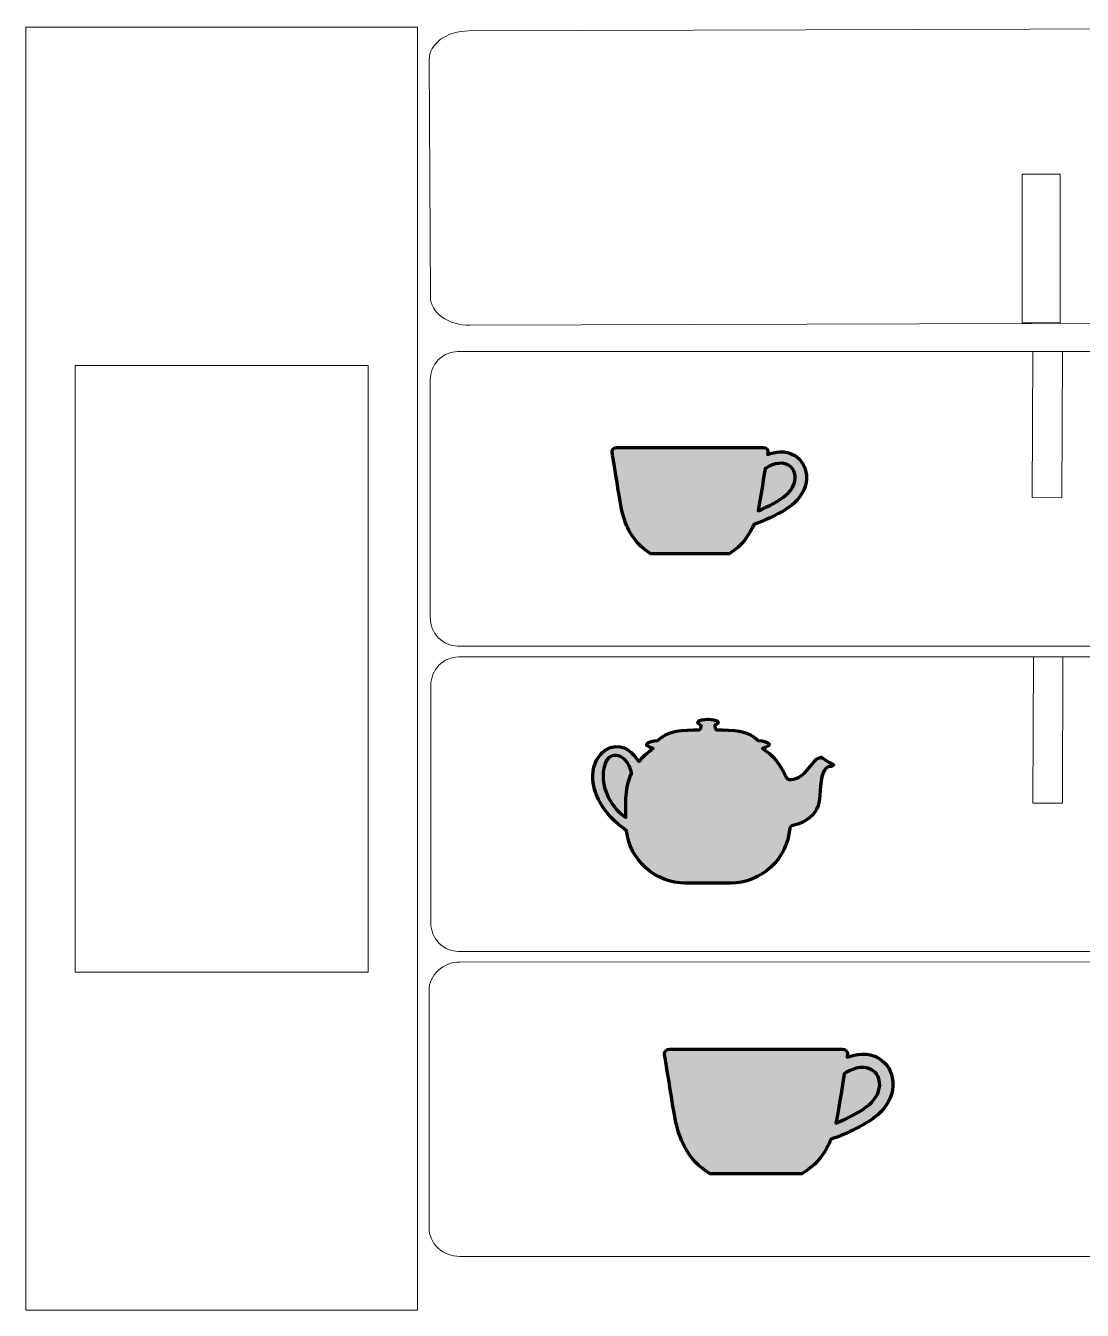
# Model space of a CAD drawing. Header units: millimetres. Extents: x -273 to -53, y 69 to 199.
# Drawn here: x -272.5 to -165.6, y 68.6 to 198.5 of the extents above; entities that cross this region are included whole.
import ezdxf

# ---------------------------------------------------------------- set-up
doc = ezdxf.new("R2010")
doc.units = ezdxf.units.MM
doc.header["$MEASUREMENT"] = 0
doc.layers.add('Calque_par_d_faut', color=7, linetype='Continuous')

msp = doc.modelspace()

# ---------------------------------------------------------------- hatches: boundary and pattern name
at = {"layer": 'Calque_par_d_faut', "true_color": 0x434242}
h = msp.add_hatch(color=250, dxfattribs=at)
edge = h.paths.add_edge_path()
edge.add_spline(control_points=[(-193.5051, 153.0601), (-193.5876, 153.901), (-193.9779, 154.6225), (-194.6913, 155.0388), (-195.6683, 155.6087), (-196.7102, 155.436), (-197.4496, 155.1381), (-197.4336, 155.2244), (-197.4183, 155.3046), (-197.4046, 155.3764), (-197.3565, 155.6232), (-197.5849, 155.8462), (-197.8843, 155.8462), (-197.8843, 155.8462), (-212.6978, 155.8462), (-212.6978, 155.8462), (-212.998, 155.8462), (-213.2264, 155.6232), (-213.1783, 155.3764), (-212.9125, 154.0187), (-212.3472, 149.9449), (-212.0684, 149.0145), (-211.8247, 148.2032), (-211.2427, 146.2717), (-209.2498, 145.1045), (-209.2498, 145.1045), (-201.3331, 145.1045), (-201.3331, 145.1045), (-199.9238, 145.9304), (-199.2195, 147.1387), (-198.8422, 148.0625), (-197.4214, 148.5764), (-195.7615, 149.3393), (-194.7945, 150.1905), (-193.8771, 150.9982), (-193.4065, 152.044), (-193.5051, 153.0601)], knot_values=[0, 0, 0, 0, 0.08333333, 0.08333333, 0.08333333, 0.16666667, 0.16666667, 0.16666667, 0.25, 0.25, 0.25, 0.33333333, 0.33333333, 0.33333333, 0.41666667, 0.41666667, 0.41666667, 0.5, 0.5, 0.5, 0.58333333, 0.58333333, 0.58333333, 0.66666667, 0.66666667, 0.66666667, 0.75, 0.75, 0.75, 0.83333333, 0.83333333, 0.83333333, 0.91666667, 0.91666667, 0.91666667, 1, 1, 1, 1], degree=3, periodic=1)
h = msp.add_hatch(color=250, dxfattribs=at)
edge = h.paths.add_edge_path()
edge.add_spline(control_points=[(-195.5484, 151.0474), (-196.2175, 150.4587), (-197.3274, 149.8994), (-198.4068, 149.4578), (-198.2028, 150.4124), (-197.9194, 152.2628), (-197.6857, 153.7234), (-197.2075, 154.0298), (-196.1824, 154.5484), (-195.3322, 154.0519), (-194.9388, 153.823), (-194.6875, 153.4213), (-194.6417, 152.9497), (-194.5791, 152.3032), (-194.909, 151.6098), (-195.5484, 151.0474)], knot_values=[0, 0, 0, 0, 0.2, 0.2, 0.2, 0.4, 0.4, 0.4, 0.6, 0.6, 0.6, 0.8, 0.8, 0.8, 1, 1, 1, 1], degree=3, periodic=1)
h = msp.add_hatch(color=250, dxfattribs=at)
edge = h.paths.add_edge_path()
edge.add_spline(control_points=[(-190.934, 123.8883), (-191.7909, 124.2743), (-191.8967, 124.5476), (-192.0782, 124.5006), (-192.3879, 124.4208), (-192.5987, 124.28), (-192.9056, 123.8617), (-194.0638, 122.2774), (-194.6796, 122.2658), (-195.2674, 122.2728), (-195.3753, 122.2738), (-195.4468, 122.329), (-195.5246, 122.451), (-195.561, 122.5081), (-195.5974, 122.5657), (-195.6339, 122.6234), (-196.1054, 123.7664), (-196.9174, 124.7326), (-197.9431, 125.3968), (-196.7016, 125.7296), (-197.37, 126.1219), (-198.3831, 126.2088), (-199.4131, 127.2625), (-200.9668, 127.2807), (-202.5954, 127.2779), (-202.7293, 127.3319), (-202.8303, 127.5939), (-202.7769, 127.7278), (-202.7233, 127.8623), (-202.401, 127.8511), (-202.4432, 128.0017), (-202.4432, 128.0017), (-202.4144, 128.3807), (-203.4743, 128.3548), (-204.534, 128.3807), (-204.5055, 128.0017), (-204.5055, 128.0017), (-204.5472, 127.8511), (-204.2248, 127.8623), (-204.1715, 127.7278), (-204.1181, 127.5939), (-204.2191, 127.3319), (-204.3533, 127.2779), (-205.9816, 127.2807), (-207.5351, 127.2625), (-208.5648, 126.2088), (-209.5786, 126.1219), (-210.2465, 125.7296), (-209.005, 125.3968), (-209.562, 125.0359), (-210.0559, 124.5868), (-210.4666, 124.0684), (-211.0262, 124.8587), (-211.9435, 125.9502), (-213.3217, 125.4906), (-214.8459, 124.9827), (-216.0084, 122.6231), (-214.2578, 119.6947), (-213.7489, 118.8436), (-212.8576, 117.8989), (-211.7244, 117.0821), (-211.3634, 114.091), (-208.817, 111.7731), (-205.7286, 111.7731), (-205.7286, 111.7731), (-201.2198, 111.7731), (-201.2198, 111.7731), (-198.0489, 111.7731), (-195.4489, 114.2167), (-195.1995, 117.3232), (-195.1385, 117.4527), (-195.0446, 117.5627), (-194.8821, 117.6006), (-193.4444, 117.9315), (-192.6751, 118.6522), (-192.3157, 119.628), (-192.0957, 120.2236), (-192.1826, 122.0089), (-191.8252, 122.9223), (-191.6837, 123.2863), (-191.4091, 123.5523), (-191.1849, 123.5596), (-190.8892, 123.5689), (-190.5711, 123.724), (-190.934, 123.8883)], knot_values=[0, 0, 0, 0, 0.03571429, 0.03571429, 0.03571429, 0.07142857, 0.07142857, 0.07142857, 0.10714286, 0.10714286, 0.10714286, 0.14285714, 0.14285714, 0.14285714, 0.17857143, 0.17857143, 0.17857143, 0.21428571, 0.21428571, 0.21428571, 0.25, 0.25, 0.25, 0.28571429, 0.28571429, 0.28571429, 0.32142857, 0.32142857, 0.32142857, 0.35714286, 0.35714286, 0.35714286, 0.39285714, 0.39285714, 0.39285714, 0.42857143, 0.42857143, 0.42857143, 0.46428571, 0.46428571, 0.46428571, 0.5, 0.5, 0.5, 0.53571429, 0.53571429, 0.53571429, 0.57142857, 0.57142857, 0.57142857, 0.60714286, 0.60714286, 0.60714286, 0.64285714, 0.64285714, 0.64285714, 0.67857143, 0.67857143, 0.67857143, 0.71428571, 0.71428571, 0.71428571, 0.75, 0.75, 0.75, 0.78571429, 0.78571429, 0.78571429, 0.82142857, 0.82142857, 0.82142857, 0.85714286, 0.85714286, 0.85714286, 0.89285714, 0.89285714, 0.89285714, 0.92857143, 0.92857143, 0.92857143, 0.96428571, 0.96428571, 0.96428571, 1, 1, 1, 1], degree=3, periodic=1)
h = msp.add_hatch(color=250, dxfattribs=at)
edge = h.paths.add_edge_path()
edge.add_spline(control_points=[(-214.0154, 123.3928), (-213.7477, 124.8986), (-212.7858, 124.8096), (-212.3257, 124.5854), (-211.7829, 124.322), (-211.2797, 123.5603), (-211.2137, 122.8531), (-211.5698, 122.0832), (-211.7687, 121.2258), (-211.7687, 120.322), (-211.7687, 120.322), (-211.7687, 118.4104), (-211.7687, 118.4104), (-213.0756, 119.2325), (-214.4023, 121.2302), (-214.0154, 123.3928)], knot_values=[0, 0, 0, 0, 0.2, 0.2, 0.2, 0.4, 0.4, 0.4, 0.6, 0.6, 0.6, 0.8, 0.8, 0.8, 1, 1, 1, 1], degree=3, periodic=1)
h = msp.add_hatch(color=250, dxfattribs=at)
edge = h.paths.add_edge_path()
edge.add_spline(control_points=[(-184.7618, 91.7141), (-184.8587, 92.702), (-185.3173, 93.5498), (-186.1556, 94.0389), (-187.3034, 94.7084), (-188.5275, 94.5055), (-189.3962, 94.1555), (-189.3774, 94.2569), (-189.3594, 94.3512), (-189.3433, 94.4355), (-189.2868, 94.7254), (-189.5551, 94.9875), (-189.9069, 94.9875), (-189.9069, 94.9875), (-207.3111, 94.9875), (-207.3111, 94.9875), (-207.6638, 94.9875), (-207.9321, 94.7254), (-207.8756, 94.4355), (-207.5633, 92.8403), (-206.8992, 88.054), (-206.5716, 86.961), (-206.2853, 86.0078), (-205.6015, 83.7385), (-203.26, 82.3672), (-203.26, 82.3672), (-193.9589, 82.3672), (-193.9589, 82.3672), (-192.3031, 83.3375), (-191.4756, 84.7572), (-191.0323, 85.8426), (-189.363, 86.4463), (-187.4129, 87.3425), (-186.2767, 88.3427), (-185.1989, 89.2916), (-184.646, 90.5203), (-184.7618, 91.7141)], knot_values=[0, 0, 0, 0, 0.08333333, 0.08333333, 0.08333333, 0.16666667, 0.16666667, 0.16666667, 0.25, 0.25, 0.25, 0.33333333, 0.33333333, 0.33333333, 0.41666667, 0.41666667, 0.41666667, 0.5, 0.5, 0.5, 0.58333333, 0.58333333, 0.58333333, 0.66666667, 0.66666667, 0.66666667, 0.75, 0.75, 0.75, 0.83333333, 0.83333333, 0.83333333, 0.91666667, 0.91666667, 0.91666667, 1, 1, 1, 1], degree=3, periodic=1)
h = msp.add_hatch(color=250, dxfattribs=at)
edge = h.paths.add_edge_path()
edge.add_spline(control_points=[(-187.1625, 89.3494), (-187.9487, 88.6578), (-189.2527, 88.0006), (-190.5207, 87.4818), (-190.2811, 88.6034), (-189.9482, 90.7774), (-189.6735, 92.4934), (-189.1117, 92.8533), (-187.9074, 93.4627), (-186.9085, 92.8794), (-186.4463, 92.6104), (-186.1511, 92.1384), (-186.0972, 91.5844), (-186.0236, 90.8248), (-186.4113, 90.0101), (-187.1625, 89.3494)], knot_values=[0, 0, 0, 0, 0.2, 0.2, 0.2, 0.4, 0.4, 0.4, 0.6, 0.6, 0.6, 0.8, 0.8, 0.8, 1, 1, 1, 1], degree=3, periodic=1)

# ---------------------------------------------------------------- linework, layer by layer
at = {"layer": 'Calque_par_d_faut', "color": 242, "lineweight": 9}
for points, knots in [([(-232.8694, 198.3674), (-232.8694, 198.3674), (-232.8694, 68.5518), (-232.8694, 68.5518), (-232.8694, 68.5518), (-272.5307, 68.5518), (-272.5307, 68.5518), (-272.5307, 68.5518), (-272.5307, 198.3674), (-272.5307, 198.3674), (-272.5307, 198.3674), (-232.8694, 198.3674), (-232.8694, 198.3674)], [0, 0, 0, 0, 0.25, 0.25, 0.25, 0.5, 0.5, 0.5, 0.75, 0.75, 0.75, 1, 1, 1, 1]), ([(-227.5528, 168.2153), (-228.6138, 168.2116), (-229.6331, 168.5116), (-230.3864, 169.0493), (-231.1397, 169.587), (-231.5653, 170.322), (-231.5699, 171.0861), (-231.5699, 171.0861), (-231.687, 195.1117), (-231.687, 195.1117), (-231.6914, 195.8759), (-231.2741, 196.6102), (-230.527, 197.1532), (-229.7799, 197.6962), (-228.759, 198.0033), (-227.6981, 198.007), (-227.6981, 198.007), (-57.2386, 198.5295), (-57.2386, 198.5295), (-56.1776, 198.5333), (-55.1583, 198.2334), (-54.405, 197.6957), (-53.6516, 197.158), (-53.226, 196.4229), (-53.2216, 195.6587), (-53.2216, 195.6587), (-53.1045, 171.6332), (-53.1045, 171.6332), (-53.1, 170.8691), (-53.5173, 170.1347), (-54.2644, 169.5918), (-55.0115, 169.0488), (-56.0324, 168.7416), (-57.0934, 168.7379), (-57.0934, 168.7379), (-227.5528, 168.2153), (-227.5528, 168.2153), (-227.5528, 168.2153), (-227.5528, 168.2153), (-227.5528, 168.2153)], [0, 0, 0, 0, 0.07692308, 0.07692308, 0.07692308, 0.15384615, 0.15384615, 0.15384615, 0.23076923, 0.23076923, 0.23076923, 0.30769231, 0.30769231, 0.30769231, 0.38461538, 0.38461538, 0.38461538, 0.46153846, 0.46153846, 0.46153846, 0.53846154, 0.53846154, 0.53846154, 0.61538462, 0.61538462, 0.61538462, 0.69230769, 0.69230769, 0.69230769, 0.76923077, 0.76923077, 0.76923077, 0.84615385, 0.84615385, 0.84615385, 0.92307692, 0.92307692, 0.92307692, 1, 1, 1, 1]), ([(-167.8264, 183.4969), (-167.8264, 183.4969), (-167.8379, 168.4573), (-167.8379, 168.4573), (-167.8379, 168.4573), (-171.6836, 168.4759), (-171.6836, 168.4759), (-171.6836, 168.4759), (-171.6721, 183.5156), (-171.6721, 183.5156), (-171.6721, 183.5156), (-167.8264, 183.4969), (-167.8264, 183.4969), (-167.8264, 183.4969), (-167.8264, 183.4969), (-167.8264, 183.4969)], [0, 0, 0, 0, 0.2, 0.2, 0.2, 0.4, 0.4, 0.4, 0.6, 0.6, 0.6, 0.8, 0.8, 0.8, 1, 1, 1, 1]), ([(-228.7841, 135.7664), (-229.5267, 135.7659), (-230.239, 136.069), (-230.7644, 136.609), (-231.2898, 137.149), (-231.5851, 137.8853), (-231.5857, 138.6494), (-231.5857, 138.6494), (-231.5857, 162.6751), (-231.5857, 162.6751), (-231.5862, 163.4394), (-231.2916, 164.1724), (-230.7669, 164.7131), (-230.2422, 165.2538), (-229.5267, 165.5578), (-228.7841, 165.5582), (-228.7841, 165.5582), (-109.4844, 165.5582), (-109.4844, 165.5582), (-108.7418, 165.5587), (-108.0294, 165.2557), (-107.504, 164.7157), (-106.9787, 164.1757), (-106.6833, 163.4394), (-106.6828, 162.6751), (-106.6828, 162.6751), (-106.6828, 138.6494), (-106.6828, 138.6494), (-106.6823, 137.8853), (-106.9768, 137.1523), (-107.5015, 136.6116), (-108.0263, 136.0709), (-108.7418, 135.7668), (-109.4844, 135.7664), (-109.4844, 135.7664), (-228.7841, 135.7664), (-228.7841, 135.7664), (-228.7841, 135.7664), (-228.7841, 135.7664), (-228.7841, 135.7664)], [0, 0, 0, 0, 0.07692308, 0.07692308, 0.07692308, 0.15384615, 0.15384615, 0.15384615, 0.23076923, 0.23076923, 0.23076923, 0.30769231, 0.30769231, 0.30769231, 0.38461538, 0.38461538, 0.38461538, 0.46153846, 0.46153846, 0.46153846, 0.53846154, 0.53846154, 0.53846154, 0.61538462, 0.61538462, 0.61538462, 0.69230769, 0.69230769, 0.69230769, 0.76923077, 0.76923077, 0.76923077, 0.84615385, 0.84615385, 0.84615385, 0.92307692, 0.92307692, 0.92307692, 1, 1, 1, 1]), ([(-170.6677, 150.7783), (-170.6677, 150.7783), (-170.6008, 165.5584), (-170.6008, 165.5584), (-170.6008, 165.5584), (-167.6008, 165.5287), (-167.6008, 165.5287), (-167.6008, 165.5287), (-167.6677, 150.7486), (-167.6677, 150.7486), (-167.6677, 150.7486), (-170.6677, 150.7783), (-170.6677, 150.7783), (-170.6677, 150.7783), (-170.6677, 150.7783), (-170.6677, 150.7783)], [0, 0, 0, 0, 0.2, 0.2, 0.2, 0.4, 0.4, 0.4, 0.6, 0.6, 0.6, 0.8, 0.8, 0.8, 1, 1, 1, 1]), ([(-267.52, 102.7754), (-267.52, 102.7754), (-267.52, 164.1438), (-267.52, 164.1438), (-267.52, 164.1438), (-237.88, 164.1438), (-237.88, 164.1438), (-237.88, 164.1438), (-237.88, 102.7754), (-237.88, 102.7754), (-237.88, 102.7754), (-267.52, 102.7754), (-267.52, 102.7754)], [0, 0, 0, 0, 0.25, 0.25, 0.25, 0.5, 0.5, 0.5, 0.75, 0.75, 0.75, 1, 1, 1, 1]), ([(-228.719, 104.8675), (-229.4616, 104.867), (-230.1739, 105.1701), (-230.6993, 105.7101), (-231.2247, 106.2501), (-231.52, 106.9864), (-231.5206, 107.7505), (-231.5206, 107.7505), (-231.5206, 131.7762), (-231.5206, 131.7762), (-231.5211, 132.5405), (-231.2265, 133.2735), (-230.7018, 133.8142), (-230.1771, 134.3549), (-229.4616, 134.6589), (-228.719, 134.6593), (-228.719, 134.6593), (-109.4193, 134.6593), (-109.4193, 134.6593), (-108.6767, 134.6598), (-107.9643, 134.3568), (-107.4389, 133.8168), (-106.9136, 133.2768), (-106.6182, 132.5405), (-106.6177, 131.7762), (-106.6177, 131.7762), (-106.6177, 107.7505), (-106.6177, 107.7505), (-106.6172, 106.9864), (-106.9117, 106.2534), (-107.4364, 105.7127), (-107.9612, 105.172), (-108.6767, 104.8679), (-109.4193, 104.8675), (-109.4193, 104.8675), (-228.719, 104.8675), (-228.719, 104.8675), (-228.719, 104.8675), (-228.719, 104.8675), (-228.719, 104.8675)], [0, 0, 0, 0, 0.07692308, 0.07692308, 0.07692308, 0.15384615, 0.15384615, 0.15384615, 0.23076923, 0.23076923, 0.23076923, 0.30769231, 0.30769231, 0.30769231, 0.38461538, 0.38461538, 0.38461538, 0.46153846, 0.46153846, 0.46153846, 0.53846154, 0.53846154, 0.53846154, 0.61538462, 0.61538462, 0.61538462, 0.69230769, 0.69230769, 0.69230769, 0.76923077, 0.76923077, 0.76923077, 0.84615385, 0.84615385, 0.84615385, 0.92307692, 0.92307692, 0.92307692, 1, 1, 1, 1]), ([(-170.6026, 119.8794), (-170.6026, 119.8794), (-170.5357, 134.6595), (-170.5357, 134.6595), (-170.5357, 134.6595), (-167.5357, 134.6298), (-167.5357, 134.6298), (-167.5357, 134.6298), (-167.6026, 119.8497), (-167.6026, 119.8497), (-167.6026, 119.8497), (-170.6026, 119.8794), (-170.6026, 119.8794), (-170.6026, 119.8794), (-170.6026, 119.8794), (-170.6026, 119.8794)], [0, 0, 0, 0, 0.2, 0.2, 0.2, 0.4, 0.4, 0.4, 0.6, 0.6, 0.6, 0.8, 0.8, 0.8, 1, 1, 1, 1]), ([(-95.6031, 103.8017), (-94.7755, 103.8023), (-93.9815, 103.4992), (-93.3959, 102.9593), (-92.8103, 102.4193), (-92.4811, 101.683), (-92.4805, 100.9189), (-92.4805, 100.9189), (-92.4817, 76.8932), (-92.4817, 76.8932), (-92.4812, 76.129), (-92.8096, 75.3959), (-93.3945, 74.8551), (-93.9794, 74.3144), (-94.777, 74.0104), (-95.6046, 74.0098), (-95.6046, 74.0098), (-228.5803, 73.9996), (-228.5803, 73.9996), (-229.408, 73.9991), (-230.202, 74.302), (-230.7876, 74.842), (-231.3732, 75.3819), (-231.7024, 76.1182), (-231.7029, 76.8824), (-231.7029, 76.8824), (-231.7017, 100.9082), (-231.7017, 100.9082), (-231.7023, 101.6723), (-231.3739, 102.4054), (-230.789, 102.9461), (-230.2041, 103.4868), (-229.4066, 103.7909), (-228.5788, 103.7915), (-228.5788, 103.7915), (-95.6031, 103.8017), (-95.6031, 103.8017), (-95.6031, 103.8017), (-95.6031, 103.8017), (-95.6031, 103.8017)], [0, 0, 0, 0, 0.07692308, 0.07692308, 0.07692308, 0.15384615, 0.15384615, 0.15384615, 0.23076923, 0.23076923, 0.23076923, 0.30769231, 0.30769231, 0.30769231, 0.38461538, 0.38461538, 0.38461538, 0.46153846, 0.46153846, 0.46153846, 0.53846154, 0.53846154, 0.53846154, 0.61538462, 0.61538462, 0.61538462, 0.69230769, 0.69230769, 0.69230769, 0.76923077, 0.76923077, 0.76923077, 0.84615385, 0.84615385, 0.84615385, 0.92307692, 0.92307692, 0.92307692, 1, 1, 1, 1])]:
    msp.add_open_spline(points, degree=3, knots=knots, dxfattribs=at)
at = {"layer": 'Calque_par_d_faut', "lineweight": 100}
for points, knots in [([(-193.5051, 153.0601), (-193.5876, 153.901), (-193.9779, 154.6225), (-194.6913, 155.0388), (-195.6683, 155.6087), (-196.7102, 155.436), (-197.4496, 155.1381), (-197.4336, 155.2244), (-197.4183, 155.3046), (-197.4046, 155.3764), (-197.3565, 155.6232), (-197.5849, 155.8462), (-197.8843, 155.8462), (-197.8843, 155.8462), (-212.6978, 155.8462), (-212.6978, 155.8462), (-212.998, 155.8462), (-213.2264, 155.6232), (-213.1783, 155.3764), (-212.9125, 154.0187), (-212.3472, 149.9449), (-212.0684, 149.0145), (-211.8247, 148.2032), (-211.2427, 146.2717), (-209.2498, 145.1045), (-209.2498, 145.1045), (-201.3331, 145.1045), (-201.3331, 145.1045), (-199.9238, 145.9304), (-199.2195, 147.1387), (-198.8422, 148.0625), (-197.4214, 148.5764), (-195.7615, 149.3393), (-194.7945, 150.1905), (-193.8771, 150.9982), (-193.4065, 152.044), (-193.5051, 153.0601)], [0, 0, 0, 0, 0.08333333, 0.08333333, 0.08333333, 0.16666667, 0.16666667, 0.16666667, 0.25, 0.25, 0.25, 0.33333333, 0.33333333, 0.33333333, 0.41666667, 0.41666667, 0.41666667, 0.5, 0.5, 0.5, 0.58333333, 0.58333333, 0.58333333, 0.66666667, 0.66666667, 0.66666667, 0.75, 0.75, 0.75, 0.83333333, 0.83333333, 0.83333333, 0.91666667, 0.91666667, 0.91666667, 1, 1, 1, 1]), ([(-195.5484, 151.0474), (-196.2175, 150.4587), (-197.3274, 149.8994), (-198.4068, 149.4578), (-198.2028, 150.4124), (-197.9194, 152.2628), (-197.6857, 153.7234), (-197.2075, 154.0298), (-196.1824, 154.5484), (-195.3322, 154.0519), (-194.9388, 153.823), (-194.6875, 153.4213), (-194.6417, 152.9497), (-194.5791, 152.3032), (-194.909, 151.6098), (-195.5484, 151.0474)], [0, 0, 0, 0, 0.2, 0.2, 0.2, 0.4, 0.4, 0.4, 0.6, 0.6, 0.6, 0.8, 0.8, 0.8, 1, 1, 1, 1])]:
    msp.add_open_spline(points, degree=3, knots=knots, dxfattribs=at)
at = {"layer": 'Calque_par_d_faut', "lineweight": 106}
for points, knots in [([(-190.934, 123.8883), (-191.7909, 124.2743), (-191.8967, 124.5476), (-192.0782, 124.5006), (-192.3879, 124.4208), (-192.5987, 124.28), (-192.9056, 123.8617), (-194.0638, 122.2774), (-194.6796, 122.2658), (-195.2674, 122.2728), (-195.3753, 122.2738), (-195.4468, 122.329), (-195.5246, 122.451), (-195.561, 122.5081), (-195.5974, 122.5657), (-195.6339, 122.6234), (-196.1054, 123.7664), (-196.9174, 124.7326), (-197.9431, 125.3968), (-196.7016, 125.7296), (-197.37, 126.1219), (-198.3831, 126.2088), (-199.4131, 127.2625), (-200.9668, 127.2807), (-202.5954, 127.2779), (-202.7293, 127.3319), (-202.8303, 127.5939), (-202.7769, 127.7278), (-202.7233, 127.8623), (-202.401, 127.8511), (-202.4432, 128.0017), (-202.4432, 128.0017), (-202.4144, 128.3807), (-203.4743, 128.3548), (-204.534, 128.3807), (-204.5055, 128.0017), (-204.5055, 128.0017), (-204.5472, 127.8511), (-204.2248, 127.8623), (-204.1715, 127.7278), (-204.1181, 127.5939), (-204.2191, 127.3319), (-204.3533, 127.2779), (-205.9816, 127.2807), (-207.5351, 127.2625), (-208.5648, 126.2088), (-209.5786, 126.1219), (-210.2465, 125.7296), (-209.005, 125.3968), (-209.562, 125.0359), (-210.0559, 124.5868), (-210.4666, 124.0684), (-211.0262, 124.8587), (-211.9435, 125.9502), (-213.3217, 125.4906), (-214.8459, 124.9827), (-216.0084, 122.6231), (-214.2578, 119.6947), (-213.7489, 118.8436), (-212.8576, 117.8989), (-211.7244, 117.0821), (-211.3634, 114.091), (-208.817, 111.7731), (-205.7286, 111.7731), (-205.7286, 111.7731), (-201.2198, 111.7731), (-201.2198, 111.7731), (-198.0489, 111.7731), (-195.4489, 114.2167), (-195.1995, 117.3232), (-195.1385, 117.4527), (-195.0446, 117.5627), (-194.8821, 117.6006), (-193.4444, 117.9315), (-192.6751, 118.6522), (-192.3157, 119.628), (-192.0957, 120.2236), (-192.1826, 122.0089), (-191.8252, 122.9223), (-191.6837, 123.2863), (-191.4091, 123.5523), (-191.1849, 123.5596), (-190.8892, 123.5689), (-190.5711, 123.724), (-190.934, 123.8883)], [0, 0, 0, 0, 0.03571429, 0.03571429, 0.03571429, 0.07142857, 0.07142857, 0.07142857, 0.10714286, 0.10714286, 0.10714286, 0.14285714, 0.14285714, 0.14285714, 0.17857143, 0.17857143, 0.17857143, 0.21428571, 0.21428571, 0.21428571, 0.25, 0.25, 0.25, 0.28571429, 0.28571429, 0.28571429, 0.32142857, 0.32142857, 0.32142857, 0.35714286, 0.35714286, 0.35714286, 0.39285714, 0.39285714, 0.39285714, 0.42857143, 0.42857143, 0.42857143, 0.46428571, 0.46428571, 0.46428571, 0.5, 0.5, 0.5, 0.53571429, 0.53571429, 0.53571429, 0.57142857, 0.57142857, 0.57142857, 0.60714286, 0.60714286, 0.60714286, 0.64285714, 0.64285714, 0.64285714, 0.67857143, 0.67857143, 0.67857143, 0.71428571, 0.71428571, 0.71428571, 0.75, 0.75, 0.75, 0.78571429, 0.78571429, 0.78571429, 0.82142857, 0.82142857, 0.82142857, 0.85714286, 0.85714286, 0.85714286, 0.89285714, 0.89285714, 0.89285714, 0.92857143, 0.92857143, 0.92857143, 0.96428571, 0.96428571, 0.96428571, 1, 1, 1, 1]), ([(-214.0154, 123.3928), (-213.7477, 124.8986), (-212.7858, 124.8096), (-212.3257, 124.5854), (-211.7829, 124.322), (-211.2797, 123.5603), (-211.2137, 122.8531), (-211.5698, 122.0832), (-211.7687, 121.2258), (-211.7687, 120.322), (-211.7687, 120.322), (-211.7687, 118.4104), (-211.7687, 118.4104), (-213.0756, 119.2325), (-214.4023, 121.2302), (-214.0154, 123.3928)], [0, 0, 0, 0, 0.2, 0.2, 0.2, 0.4, 0.4, 0.4, 0.6, 0.6, 0.6, 0.8, 0.8, 0.8, 1, 1, 1, 1])]:
    msp.add_open_spline(points, degree=3, knots=knots, dxfattribs=at)
at = {"layer": 'Calque_par_d_faut', "lineweight": 80}
for points, knots in [([(-184.7618, 91.7141), (-184.8587, 92.702), (-185.3173, 93.5498), (-186.1556, 94.0389), (-187.3034, 94.7084), (-188.5275, 94.5055), (-189.3962, 94.1555), (-189.3774, 94.2569), (-189.3594, 94.3512), (-189.3433, 94.4355), (-189.2868, 94.7254), (-189.5551, 94.9875), (-189.9069, 94.9875), (-189.9069, 94.9875), (-207.3111, 94.9875), (-207.3111, 94.9875), (-207.6638, 94.9875), (-207.9321, 94.7254), (-207.8756, 94.4355), (-207.5633, 92.8403), (-206.8992, 88.054), (-206.5716, 86.961), (-206.2853, 86.0078), (-205.6015, 83.7385), (-203.26, 82.3672), (-203.26, 82.3672), (-193.9589, 82.3672), (-193.9589, 82.3672), (-192.3031, 83.3375), (-191.4756, 84.7572), (-191.0323, 85.8426), (-189.363, 86.4463), (-187.4129, 87.3425), (-186.2767, 88.3427), (-185.1989, 89.2916), (-184.646, 90.5203), (-184.7618, 91.7141)], [0, 0, 0, 0, 0.08333333, 0.08333333, 0.08333333, 0.16666667, 0.16666667, 0.16666667, 0.25, 0.25, 0.25, 0.33333333, 0.33333333, 0.33333333, 0.41666667, 0.41666667, 0.41666667, 0.5, 0.5, 0.5, 0.58333333, 0.58333333, 0.58333333, 0.66666667, 0.66666667, 0.66666667, 0.75, 0.75, 0.75, 0.83333333, 0.83333333, 0.83333333, 0.91666667, 0.91666667, 0.91666667, 1, 1, 1, 1]), ([(-187.1625, 89.3494), (-187.9487, 88.6578), (-189.2527, 88.0006), (-190.5207, 87.4818), (-190.2811, 88.6034), (-189.9482, 90.7774), (-189.6735, 92.4934), (-189.1117, 92.8533), (-187.9074, 93.4627), (-186.9085, 92.8794), (-186.4463, 92.6104), (-186.1511, 92.1384), (-186.0972, 91.5844), (-186.0236, 90.8248), (-186.4113, 90.0101), (-187.1625, 89.3494)], [0, 0, 0, 0, 0.2, 0.2, 0.2, 0.4, 0.4, 0.4, 0.6, 0.6, 0.6, 0.8, 0.8, 0.8, 1, 1, 1, 1])]:
    msp.add_open_spline(points, degree=3, knots=knots, dxfattribs=at)

doc.saveas('drawing.dxf')
